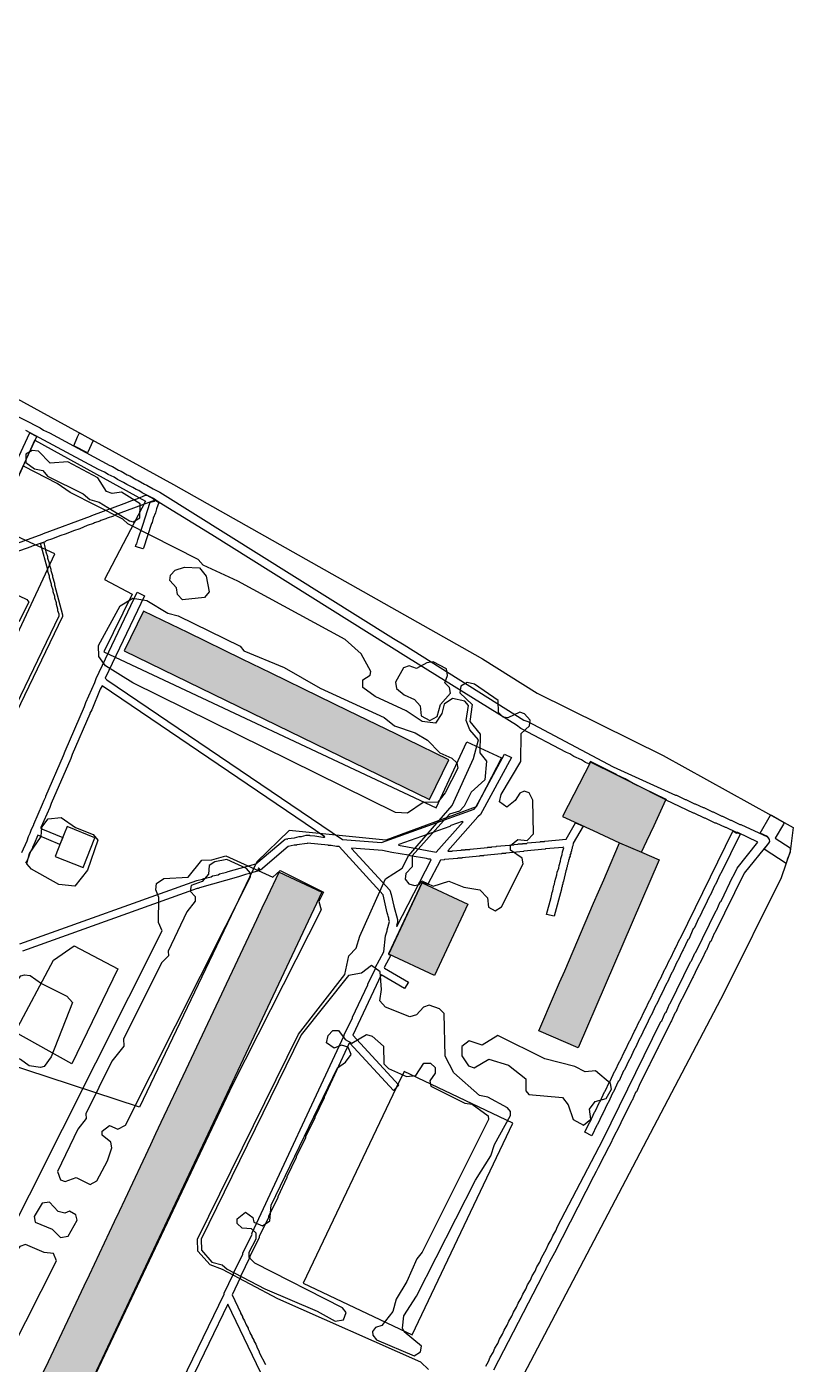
# Model space of a CAD drawing. Extents: x 1764 to 2708, y -3066 to -2278.
# Drawn here: x 2502.2 to 2708.1, y -2846.7 to -2487.3 of the extents above; entities that cross this region are included whole.
import ezdxf

# ---------------------------------------------------------------- set-up
doc = ezdxf.new("R2010")
doc.units = 0
for name, color, linetype in [('DOR_DOROZHKA', 40, 'CONTINUOUS'), ('DOR_LESTNICA', 6, 'CONTINUOUS'), ('DOR_PEREHOD', 9, 'CONTINUOUS'), ('DOR_TROPA_GRUNT', 42, 'CONTINUOUS'), ('DOR_TROTUAR', 8, 'CONTINUOUS'), ('GRANICA_UCHASTKA', 7, 'CONTINUOUS'), ('PL_DETSKAYA', 1, 'CONTINUOUS'), ('PL_SOBAKI', 200, 'CONTINUOUS'), ('PL_VORKAUT', 4, 'CONTINUOUS'), ('ZDANIYA', 250, 'CONTINUOUS'), ('ZDANIYA_ZALIVKA', 251, 'CONTINUOUS'), ('ZEL_LES_DREVESNYE', 94, 'CONTINUOUS'), ('ZEL_SPUTNIK_DOP', 40, 'CONTINUOUS'), ('ZEL_YANDEX_SHEMA', 92, 'CONTINUOUS')]:
    doc.layers.add(name, color=color, linetype=linetype)

msp = doc.modelspace()

# ---------------------------------------------------------------- linework, layer by layer
at = {"layer": 'DOR_DOROZHKA'}
for points in [[(2435.965, -2740.708), (2502.991, -2596.438), (2504.71, -2597.302), (2504.814, -2597.5), (2490.928, -2627.305)], [(2490.074, -2629.524), (2506.361, -2623.681), (2506.656, -2623.475), (2519.366, -2618.808), (2519.661, -2618.601), (2528.399, -2615.418), (2530.383, -2614.576), (2532.073, -2614.04), (2534.056, -2613.198), (2534.456, -2613.19), (2536.277, -2614.153), (2536.685, -2614.544), (2525.764, -2618.574), (2525.468, -2618.78), (2523.778, -2619.316), (2523.483, -2619.522), (2522.091, -2619.951), (2521.795, -2620.158), (2520.403, -2620.587), (2520.107, -2620.793), (2518.418, -2621.329), (2516.434, -2622.17), (2514.744, -2622.706), (2512.761, -2623.548), (2511.071, -2624.083), (2509.088, -2624.925), (2507.398, -2625.46), (2507.102, -2625.667), (2503.625, -2626.84), (2503.329, -2627.046), (2497.468, -2629.069)], [(2500.839, -2709.14), (2502.275, -2706.008), (2502.652, -2704.9), (2503.133, -2703.989), (2503.51, -2702.881), (2504.087, -2701.768), (2504.083, -2701.568), (2506.473, -2696.216), (2506.85, -2695.107), (2507.331, -2694.197), (2507.327, -2693.997), (2512.102, -2683.092), (2512.479, -2681.983), (2517.731, -2669.968), (2518.108, -2668.859), (2520.498, -2663.507), (2520.875, -2662.398), (2531.898, -2639.257), (2533.819, -2640.217), (2523.275, -2662.348), (2523.684, -2662.74), (2587.01, -2705.641), (2597.534, -2706.522), (2622.358, -2697.5), (2622.848, -2696.99), (2630.554, -2682.722), (2632.375, -2683.684), (2624.09, -2698.965), (2623.402, -2699.579), (2615.289, -2708.753), (2615.391, -2708.851), (2616.491, -2708.828), (2616.589, -2708.726), (2618.887, -2708.578), (2618.985, -2708.476), (2619.985, -2708.455), (2620.083, -2708.353), (2621.183, -2708.33), (2621.281, -2708.228), (2625.975, -2707.83), (2626.073, -2707.728), (2627.073, -2707.707), (2627.171, -2707.605), (2628.271, -2707.582), (2628.369, -2707.48), (2633.063, -2707.082), (2633.161, -2706.98), (2634.161, -2706.959), (2634.259, -2706.857), (2635.359, -2706.834), (2635.457, -2706.732), (2636.557, -2706.709), (2636.655, -2706.607), (2640.151, -2706.334), (2640.249, -2706.232), (2641.249, -2706.211), (2641.347, -2706.109), (2647.139, -2705.588), (2649.65, -2701.233), (2651.669, -2702.091), (2648.962, -2706.65), (2648.877, -2707.352), (2648.685, -2707.757), (2648.692, -2708.057), (2648.5, -2708.461), (2648.506, -2708.761), (2648.315, -2709.165), (2648.321, -2709.465), (2648.129, -2709.869), (2648.135, -2710.169), (2647.944, -2710.573), (2647.95, -2710.873), (2647.758, -2711.278), (2647.765, -2711.578), (2647.573, -2711.982), (2647.579, -2712.282), (2647.387, -2712.686), (2647.394, -2712.986), (2647.202, -2713.39), (2647.208, -2713.69), (2647.017, -2714.095), (2646.375, -2716.909), (2646.183, -2717.314), (2646.19, -2717.614), (2645.998, -2718.018), (2646.004, -2718.318), (2645.812, -2718.722), (2645.819, -2719.022), (2643.869, -2726.266), (2641.858, -2725.808), (2643.064, -2721.281), (2643.335, -2719.874), (2643.527, -2719.47), (2643.798, -2718.064), (2643.989, -2717.659), (2644.075, -2716.957), (2644.637, -2715.145), (2644.723, -2714.443), (2645.1, -2713.334), (2645.185, -2712.632), (2645.562, -2711.524), (2645.648, -2710.821), (2646.025, -2709.713), (2646.11, -2709.011), (2646.487, -2707.902), (2646.383, -2707.704), (2646.185, -2707.809), (2641.591, -2708.205), (2641.493, -2708.307), (2635.701, -2708.828), (2635.603, -2708.93), (2630.909, -2709.328), (2630.811, -2709.43), (2629.811, -2709.451), (2629.713, -2709.553), (2625.019, -2709.951), (2624.921, -2710.053), (2623.921, -2710.074), (2623.823, -2710.176), (2619.129, -2710.574), (2619.031, -2710.676), (2618.031, -2710.697), (2617.933, -2710.799), (2614.437, -2711.072), (2614.339, -2711.174), (2613.339, -2711.195), (2609.877, -2717.871), (2608.562, -2717.198), (2608.364, -2717.302), (2599.358, -2736.399), (2599.462, -2736.597), (2599.966, -2736.787), (2598.233, -2740.025), (2598.337, -2740.223), (2604.719, -2743.991), (2603.654, -2745.715), (2597.374, -2742.044), (2589.807, -2758.21), (2602.194, -2771.658), (2600.723, -2773.089), (2588.953, -2760.428), (2588.755, -2760.533), (2582.051, -2774.88), (2582.055, -2775.08), (2579.561, -2780.234), (2579.566, -2780.434), (2577.072, -2785.589), (2577.076, -2785.789), (2574.582, -2790.943), (2574.586, -2791.144), (2572.093, -2796.298), (2572.097, -2796.498), (2569.603, -2801.653), (2569.607, -2801.853), (2567.113, -2807.007), (2567.117, -2807.207), (2564.624, -2812.362), (2564.628, -2812.562), (2562.134, -2817.717), (2562.138, -2817.917), (2559.644, -2823.071), (2559.649, -2823.271), (2557.346, -2828.022), (2559.647, -2832.776), (2559.651, -2832.976), (2560.17, -2833.866), (2560.174, -2834.066), (2560.693, -2834.955), (2561.116, -2836.047), (2561.634, -2836.937), (2561.639, -2837.137), (2562.157, -2838.026), (2562.162, -2838.226), (2562.68, -2839.116), (2562.685, -2839.316), (2563.203, -2840.206), (2563.208, -2840.406), (2563.726, -2841.295), (2564.149, -2842.387), (2564.668, -2843.277), (2564.672, -2843.477), (2566.341, -2846.744)], [(2500.35, -2733.662), (2547.92, -2716.662), (2549.414, -2716.33), (2549.81, -2716.122), (2551.702, -2715.682), (2552.097, -2715.474), (2553.591, -2715.143), (2553.987, -2714.934), (2555.879, -2714.495), (2556.275, -2714.286), (2563.736, -2712.23), (2571.601, -2705.562), (2571.999, -2705.454), (2572.201, -2705.55), (2572.299, -2705.448), (2574.095, -2705.21), (2575.388, -2704.883), (2575.988, -2704.871), (2577.282, -2704.544), (2578.182, -2704.525), (2578.284, -2704.623), (2579.587, -2704.696), (2581.695, -2705.052), (2582.195, -2705.041), (2582.293, -2704.939), (2522.417, -2664.367), (2521.936, -2665.278), (2519.65, -2670.828), (2519.169, -2671.738), (2519.173, -2671.938), (2514.398, -2682.844), (2514.021, -2683.952), (2508.769, -2695.968), (2508.392, -2697.076), (2506.002, -2702.428), (2506.006, -2702.628), (2506.413, -2702.92), (2511.861, -2705.108), (2511.101, -2707.025), (2505.146, -2704.547), (2504.194, -2706.868), (2503.712, -2707.779), (2503.717, -2707.979), (2503.235, -2708.889), (2502.381, -2711.108), (2501.9, -2712.019)], [(2530.015, -2879.918), (2555.242, -2827.865), (2555.236, -2827.565), (2557.73, -2822.411), (2557.725, -2822.211), (2560.219, -2817.056), (2560.215, -2816.856), (2562.709, -2811.702), (2562.705, -2811.502), (2587.509, -2758.358), (2587.505, -2758.157), (2589.711, -2753.609), (2589.707, -2753.409), (2593.828, -2744.719), (2593.824, -2744.519), (2595.839, -2740.375), (2595.834, -2740.175), (2598.145, -2735.824), (2598.555, -2731.514), (2599.028, -2730.203), (2599.022, -2729.903), (2599.676, -2727.688), (2599.466, -2727.192), (2599.457, -2726.792), (2599.247, -2726.297), (2599.239, -2725.897), (2599.028, -2725.401), (2597.926, -2720.521), (2586.15, -2707.56), (2585.45, -2707.575), (2583.943, -2707.306), (2583.243, -2707.321), (2583.141, -2707.223), (2577.626, -2706.637), (2577.528, -2706.739), (2574.734, -2707.098), (2574.636, -2707.2), (2574.036, -2707.213), (2572.442, -2707.546), (2564.971, -2713.905), (2564.459, -2713.315), (2564.363, -2713.517), (2564.575, -2714.113), (2562.884, -2714.549), (2562.488, -2714.757), (2560.994, -2715.088), (2559.106, -2715.728), (2548.562, -2718.649), (2548.266, -2718.856), (2547.966, -2718.862), (2501.092, -2735.648)], [(2568.329, -2855.707), (2556.199, -2830.547), (2546.034, -2851.669)]]:
    msp.add_lwpolyline(points, dxfattribs=at)
for points in [[(2602.051, -2707.228), (2612.195, -2709.118), (2619.429, -2700.963), (2619.127, -2700.869), (2616.147, -2701.932), (2615.852, -2702.138), (2602.147, -2707.026)], [(2652.083, -2784.324), (2653.329, -2781.697), (2653.525, -2781.493), (2654.673, -2778.968), (2654.869, -2778.764), (2656.017, -2776.238), (2656.213, -2776.034), (2657.361, -2773.509), (2657.556, -2773.305), (2658.704, -2770.78), (2658.9, -2770.575), (2660.048, -2768.05), (2660.244, -2767.846), (2661.392, -2765.321), (2661.588, -2765.117), (2662.736, -2762.591), (2662.931, -2762.387), (2664.079, -2759.862), (2664.275, -2759.658), (2665.423, -2757.133), (2665.619, -2756.928), (2666.767, -2754.403), (2666.963, -2754.199), (2668.111, -2751.674), (2668.307, -2751.47), (2669.455, -2748.944), (2669.65, -2748.74), (2670.798, -2746.215), (2670.994, -2746.011), (2672.238, -2743.283), (2672.434, -2743.079), (2673.582, -2740.554), (2673.778, -2740.35), (2674.925, -2737.825), (2675.121, -2737.62), (2676.269, -2735.095), (2676.465, -2734.891), (2677.613, -2732.366), (2677.809, -2732.162), (2691.917, -2703.453), (2692.828, -2703.934), (2693.228, -2703.926), (2693.834, -2704.213), (2688.653, -2714.827), (2688.457, -2715.031), (2687.213, -2717.758), (2687.018, -2717.963), (2685.774, -2720.69), (2685.578, -2720.894), (2684.334, -2723.621), (2684.138, -2723.826), (2682.895, -2726.553), (2682.699, -2726.757), (2681.455, -2729.484), (2681.259, -2729.689), (2680.015, -2732.416), (2679.819, -2732.62), (2678.576, -2735.347), (2678.38, -2735.552), (2677.136, -2738.279), (2676.94, -2738.483), (2675.696, -2741.21), (2675.501, -2741.414), (2674.257, -2744.142), (2674.061, -2744.346), (2672.817, -2747.073), (2672.621, -2747.277), (2671.378, -2750.005), (2671.182, -2750.209), (2669.938, -2752.936), (2669.742, -2753.14), (2668.498, -2755.868), (2668.303, -2756.072), (2667.059, -2758.799), (2666.863, -2759.003), (2665.619, -2761.731), (2665.423, -2761.935), (2664.18, -2764.662), (2663.984, -2764.866), (2662.74, -2767.594), (2662.544, -2767.798), (2661.3, -2770.525), (2661.104, -2770.729), (2659.861, -2773.457), (2659.665, -2773.661), (2658.421, -2776.388), (2658.225, -2776.592), (2656.981, -2779.32), (2656.786, -2779.524), (2655.542, -2782.251), (2655.346, -2782.455), (2654.004, -2785.285)], [(2601.605, -2729.049), (2610.837, -2711.147), (2610.533, -2710.954), (2610.133, -2710.962), (2609.628, -2710.772), (2605.211, -2710.064), (2604.707, -2709.874), (2600.29, -2709.166), (2597.778, -2708.618), (2589.56, -2707.989), (2589.462, -2708.091), (2599.701, -2719.284), (2600.126, -2720.475), (2600.791, -2723.563), (2601.766, -2727.145), (2601.783, -2727.945), (2601.499, -2728.751)]]:
    msp.add_lwpolyline(points, close=True, dxfattribs=at)
at = {"layer": 'DOR_LESTNICA'}
msp.add_lwpolyline([(2531.442, -2626.96), (2531.533, -2626.558), (2531.727, -2626.254), (2532.004, -2625.147), (2533.423, -2621.216), (2535.396, -2615.072), (2536.49, -2614.749), (2536.785, -2614.542), (2537.698, -2615.124), (2537.033, -2616.838), (2536.756, -2617.945), (2536.186, -2619.357), (2535.908, -2620.464), (2535.715, -2620.768), (2533.552, -2627.416), (2533.356, -2627.62)], close=True, dxfattribs=at)
at = {"layer": 'DOR_PEREHOD'}
for points in [[(2518.511, -2601.817), (2514.869, -2599.892), (2515.819, -2597.471), (2516.398, -2596.458), (2520.042, -2598.483)], [(2706.206, -2712.16), (2700.322, -2708.28), (2701.589, -2706.653), (2701.781, -2706.249), (2701.768, -2705.649), (2701.152, -2704.861), (2699.233, -2704.001), (2702.033, -2699.14), (2702.233, -2699.136), (2705.675, -2701.065), (2705.485, -2701.569), (2703.262, -2705.317), (2707.319, -2707.934), (2707.242, -2709.036), (2706.483, -2711.053)]]:
    msp.add_lwpolyline(points, close=True, dxfattribs=at)
at = {"layer": 'DOR_TROPA_GRUNT'}
msp.add_lwpolyline([(2457.217, -2757.073), (2510.92, -2645.597), (2510.909, -2645.097), (2510.591, -2644.203), (2510.582, -2643.803), (2510.155, -2642.512), (2510.147, -2642.112), (2509.72, -2640.82), (2509.711, -2640.42), (2509.284, -2639.128), (2509.276, -2638.728), (2508.849, -2637.436), (2508.84, -2637.036), (2508.305, -2635.347), (2508.296, -2634.947), (2507.869, -2633.655), (2507.861, -2633.255), (2506.017, -2626.39), (2506.011, -2626.09), (2506.806, -2625.873), (2507.359, -2628.363), (2507.786, -2629.654), (2507.794, -2630.055), (2508.221, -2631.346), (2508.23, -2631.746), (2508.657, -2633.038), (2508.665, -2633.438), (2509.092, -2634.73), (2509.101, -2635.13), (2509.636, -2636.82), (2509.644, -2637.22), (2511.814, -2645.278), (2511.824, -2645.778), (2458.502, -2756.346)], dxfattribs=at)
at = {"layer": 'DOR_TROTUAR'}
for points in [[(2492.719, -2588.448), (2505.764, -2595.079), (2506.677, -2595.66), (2508.293, -2596.427), (2524.484, -2605.194), (2525.191, -2605.479), (2526.812, -2606.446), (2527.518, -2606.732), (2529.139, -2607.698), (2529.845, -2607.984), (2531.466, -2608.95), (2532.172, -2609.236), (2533.793, -2610.202), (2534.5, -2610.488), (2536.121, -2611.455), (2537.94, -2612.317), (2600.691, -2651.629), (2603.629, -2653.368), (2635.767, -2673.609), (2636.775, -2673.988), (2659.74, -2686.115), (2676.508, -2693.769), (2676.708, -2693.765), (2679.033, -2694.917), (2679.233, -2694.913), (2681.558, -2696.065), (2681.758, -2696.061), (2683.881, -2697.117), (2684.081, -2697.113), (2686.407, -2698.265), (2686.607, -2698.261), (2688.932, -2699.413), (2689.132, -2699.409), (2691.255, -2700.465), (2691.455, -2700.461), (2693.78, -2701.613), (2693.98, -2701.609), (2701.154, -2704.961), (2701.46, -2705.255), (2701.668, -2705.651), (2701.681, -2706.251), (2701.489, -2706.655), (2694.953, -2714.695), (2687.084, -2730.768), (2686.889, -2730.972), (2685.932, -2733.093), (2685.737, -2733.297), (2684.78, -2735.418), (2684.584, -2735.622), (2683.628, -2737.743), (2682.28, -2740.273), (2681.228, -2742.596), (2681.032, -2742.8), (2680.076, -2744.921), (2679.88, -2745.125), (2678.924, -2747.246), (2677.576, -2749.775), (2676.524, -2752.099), (2676.328, -2752.303), (2675.372, -2754.424), (2675.176, -2754.628), (2674.22, -2756.749), (2672.872, -2759.278), (2671.82, -2761.601), (2671.624, -2761.806), (2670.667, -2763.927), (2670.472, -2764.131), (2669.515, -2766.252), (2669.32, -2766.456), (2668.363, -2768.577), (2667.015, -2771.106), (2665.963, -2773.43), (2665.767, -2773.634), (2664.811, -2775.755), (2664.615, -2775.959), (2663.659, -2778.08), (2662.311, -2780.609), (2661.259, -2782.932), (2659.911, -2785.462), (2658.955, -2787.583), (2658.182, -2788.9), (2657.705, -2790.01), (2656.932, -2791.327), (2656.455, -2792.437), (2655.682, -2793.754), (2655.205, -2794.865), (2654.432, -2796.181), (2643.954, -2816.71), (2642.604, -2819.14), (2642.127, -2820.25), (2641.354, -2821.567), (2640.877, -2822.677), (2627.604, -2848.267)], [(2625.481, -2847.211), (2626.254, -2845.894), (2626.731, -2844.784), (2627.504, -2843.467), (2627.981, -2842.356), (2628.754, -2841.039), (2629.231, -2839.929), (2630.004, -2838.612), (2630.481, -2837.502), (2631.254, -2836.185), (2631.731, -2835.074), (2632.504, -2833.758), (2632.981, -2832.647), (2633.754, -2831.33), (2634.231, -2830.22), (2635.004, -2828.903), (2635.481, -2827.793), (2636.254, -2826.476), (2636.731, -2825.365), (2637.504, -2824.048), (2637.981, -2822.938), (2638.754, -2821.621), (2639.231, -2820.511), (2640.004, -2819.194), (2640.481, -2818.083), (2641.831, -2815.654), (2642.308, -2814.543), (2643.081, -2813.227), (2643.558, -2812.116), (2644.331, -2810.799), (2644.808, -2809.689), (2656.927, -2786.324), (2672.574, -2754.582), (2672.769, -2754.378), (2673.726, -2752.257), (2673.922, -2752.053), (2674.878, -2749.932), (2675.074, -2749.728), (2680.543, -2738.508), (2680.738, -2738.304), (2681.695, -2736.183), (2681.891, -2735.979), (2687.359, -2724.759), (2687.555, -2724.555), (2688.511, -2722.434), (2688.707, -2722.229), (2691.872, -2715.66), (2692.068, -2715.456), (2693.024, -2713.335), (2698.583, -2706.416), (2693.226, -2703.826), (2692.826, -2703.834), (2690.097, -2702.491), (2689.896, -2702.495), (2687.369, -2701.247), (2687.169, -2701.251), (2684.44, -2699.907), (2684.24, -2699.911), (2681.51, -2698.568), (2681.31, -2698.572), (2673.935, -2695.124), (2674.033, -2695.022), (2673.828, -2694.826), (2665.136, -2690.605), (2662.909, -2689.351), (2660.788, -2688.394), (2660.584, -2688.199), (2653.608, -2684.742), (2653.221, -2685.351), (2652.312, -2684.969), (2651.197, -2684.292), (2649.176, -2683.334), (2648.062, -2682.657), (2647.153, -2682.276), (2634.913, -2675.828), (2633.794, -2674.95), (2604.704, -2656.948), (2551.887, -2623.832), (2537.798, -2615.121), (2536.275, -2614.053), (2533.241, -2612.515), (2532.329, -2611.934), (2531.622, -2611.648), (2530.71, -2611.067), (2529.093, -2610.3), (2528.181, -2609.719), (2526.564, -2608.953), (2525.651, -2608.371), (2524.034, -2607.605), (2523.122, -2607.023), (2521.505, -2606.257), (2501.976, -2595.758)]]:
    msp.add_lwpolyline(points, dxfattribs=at)
at = {"layer": 'GRANICA_UCHASTKA'}
msp.add_lwpolyline([(2323.925, -2487.316), (2371.513, -2514.337), (2416.1, -2541.421), (2541.6, -2610.34), (2624.618, -2657.133), (2639.317, -2666.331), (2673.184, -2683.133), (2708.104, -2702.415), (2707.24, -2708.936), (2704.885, -2715.989), (2689.52, -2746.825), (2635.634, -2849.5), (2588.549, -2942.529), (2535.163, -3045.194), (2525.183, -3046.403), (2519.224, -3048.528), (2500.942, -3059.415), (2494.483, -3061.55), (2486.577, -3066.217), (2386.506, -3017.279), (2312.77, -2983.799)], dxfattribs=at)
at = {"layer": 'PL_DETSKAYA'}
msp.add_lwpolyline([(2509.361, -2738.064), (2514.947, -2734.246), (2526.708, -2740.417), (2514.348, -2765.943), (2499.062, -2757.423)], close=True, dxfattribs=at)
at = {"layer": 'PL_SOBAKI'}
msp.add_lwpolyline([(2605.701, -2838.785), (2632.806, -2781.854), (2603.548, -2767.987), (2601.469, -2772.351), (2576.442, -2824.907)], close=True, dxfattribs=at)
at = {"layer": 'PL_VORKAUT'}
msp.add_lwpolyline([(2513.027, -2702.215), (2511.471, -2706.1), (2509.814, -2710.253), (2517.319, -2713.238), (2520.532, -2705.2)], close=True, dxfattribs=at)
at = {"layer": 'ZDANIYA'}
for points in [[(2533.569, -2644.294), (2528.381, -2654.943), (2610.418, -2694.906), (2615.606, -2684.256), (2604.224, -2678.712), (2601.363, -2677.318), (2588.557, -2671.08), (2580.677, -2667.241), (2567.872, -2661.004), (2560.051, -2657.194), (2545.457, -2650.085), (2538.741, -2646.813)], [(2667.341, -2709.11), (2668.771, -2706.048), (2670.712, -2701.891), (2673.911, -2695.04), (2664.997, -2690.57), (2663.001, -2689.569), (2660.716, -2688.423), (2653.6, -2684.855), (2646.149, -2699.478), (2654.357, -2703.287), (2661.458, -2706.583)], [(2645.345, -2744.095), (2646.701, -2740.938), (2654.487, -2722.811), (2655.816, -2719.717), (2657.199, -2716.497), (2657.921, -2714.818), (2661.458, -2706.583), (2667.341, -2709.11), (2672.056, -2711.136), (2650.353, -2761.656), (2639.757, -2757.104), (2643.989, -2747.252)], [(2611.73, -2742.202), (2599.495, -2736.469), (2608.457, -2717.343), (2620.692, -2723.076)]]:
    msp.add_lwpolyline(points, close=True, dxfattribs=at)
msp.add_lwpolyline([(2506.631, -2848.903), (2508.05, -2845.893), (2509.474, -2842.87), (2516.181, -2828.639), (2517.619, -2825.587), (2519.024, -2822.606), (2525.762, -2808.309), (2527.078, -2805.516), (2528.605, -2802.276), (2535.507, -2787.63), (2536.889, -2784.697), (2538.35, -2781.597), (2545.018, -2767.447), (2546.441, -2764.428), (2547.862, -2761.414), (2554.6, -2747.115), (2555.874, -2744.411), (2557.443, -2741.082), (2564.017, -2727.133), (2565.465, -2724.06), (2566.86, -2721.1), (2569.998, -2714.441), (2581.486, -2719.855), (2514.374, -2862.262)], dxfattribs=at)
at = {"layer": 'ZDANIYA_ZALIVKA'}
for points in [[(2532.342, -2646.813), (2538.741, -2646.813), (2533.569, -2644.294)], [(2530.748, -2650.085), (2545.457, -2650.085), (2532.342, -2646.813), (2538.741, -2646.813)], [(2528.381, -2654.943), (2555.43, -2654.943), (2530.748, -2650.085), (2545.457, -2650.085)], [(2533.002, -2657.194), (2560.051, -2657.194), (2528.381, -2654.943), (2555.43, -2654.943)], [(2540.823, -2661.004), (2567.872, -2661.004), (2533.002, -2657.194), (2560.051, -2657.194)], [(2553.627, -2667.241), (2580.677, -2667.241), (2540.823, -2661.004), (2567.872, -2661.004)], [(2561.507, -2671.08), (2588.557, -2671.08), (2553.627, -2667.241), (2580.677, -2667.241)], [(2574.313, -2677.318), (2601.363, -2677.318), (2561.507, -2671.08), (2588.557, -2671.08)], [(2577.175, -2678.712), (2604.224, -2678.712), (2574.313, -2677.318), (2601.363, -2677.318)], [(2588.555, -2684.256), (2615.606, -2684.256), (2577.175, -2678.712), (2604.224, -2678.712)], [(2610.418, -2694.906), (2610.418, -2694.906), (2588.555, -2684.256), (2615.606, -2684.256)], [(2651.782, -2688.423), (2660.716, -2688.423), (2653.6, -2684.855)], [(2648.41, -2695.04), (2673.911, -2695.04), (2650.688, -2690.57), (2664.997, -2690.57)], [(2650.688, -2690.57), (2664.997, -2690.57), (2651.198, -2689.569), (2663.001, -2689.569)], [(2651.198, -2689.569), (2663.001, -2689.569), (2651.782, -2688.423), (2660.716, -2688.423)], [(2646.149, -2699.478), (2671.839, -2699.478), (2648.41, -2695.04), (2673.911, -2695.04)], [(2651.349, -2701.891), (2670.712, -2701.891), (2646.149, -2699.478), (2671.839, -2699.478)], [(2654.357, -2703.287), (2670.06, -2703.287), (2651.349, -2701.891), (2670.712, -2701.891)], [(2660.305, -2706.048), (2668.771, -2706.048), (2654.357, -2703.287), (2670.06, -2703.287)], [(2659.502, -2711.136), (2672.056, -2711.136), (2660.373, -2709.11), (2667.341, -2709.11)], [(2661.458, -2706.583), (2668.521, -2706.583), (2660.305, -2706.048), (2668.771, -2706.048)], [(2660.373, -2709.11), (2667.341, -2709.11), (2661.458, -2706.583)], [(2667.341, -2709.11), (2667.341, -2709.11), (2661.458, -2706.583), (2668.521, -2706.583)], [(2657.921, -2714.818), (2670.474, -2714.818), (2659.502, -2711.136), (2672.056, -2711.136)], [(2567.447, -2719.855), (2581.486, -2719.855), (2569.998, -2714.441)], [(2655.816, -2719.717), (2668.37, -2719.717), (2657.199, -2716.497), (2669.753, -2716.497)], [(2657.199, -2716.497), (2669.753, -2716.497), (2657.921, -2714.818), (2670.474, -2714.818)], [(2566.86, -2721.1), (2580.899, -2721.1), (2567.447, -2719.855), (2581.486, -2719.855)], [(2605.771, -2723.076), (2620.692, -2723.076), (2608.457, -2717.343)], [(2654.487, -2722.811), (2667.041, -2722.811), (2655.816, -2719.717), (2668.37, -2719.717)], [(2565.465, -2724.06), (2579.504, -2724.06), (2566.86, -2721.1), (2580.899, -2721.1)], [(2599.495, -2736.469), (2614.416, -2736.469), (2605.771, -2723.076), (2620.692, -2723.076)], [(2646.701, -2740.938), (2659.253, -2740.938), (2654.487, -2722.811), (2667.041, -2722.811)], [(2557.443, -2741.082), (2571.482, -2741.082), (2564.017, -2727.133), (2578.056, -2727.133)], [(2564.017, -2727.133), (2578.056, -2727.133), (2565.465, -2724.06), (2579.504, -2724.06)], [(2611.73, -2742.202), (2611.73, -2742.202), (2599.495, -2736.469), (2614.416, -2736.469)], [(2555.874, -2744.411), (2569.914, -2744.411), (2557.443, -2741.082), (2571.482, -2741.082)], [(2645.345, -2744.095), (2657.897, -2744.095), (2646.701, -2740.938), (2659.253, -2740.938)], [(2554.6, -2747.115), (2568.639, -2747.115), (2555.874, -2744.411), (2569.914, -2744.411)], [(2643.989, -2747.252), (2656.541, -2747.252), (2645.345, -2744.095), (2657.897, -2744.095)], [(2547.862, -2761.414), (2561.901, -2761.414), (2554.6, -2747.115), (2568.639, -2747.115)], [(2639.757, -2757.104), (2652.309, -2757.104), (2643.989, -2747.252), (2656.541, -2747.252)], [(2650.353, -2761.656), (2650.353, -2761.656), (2639.757, -2757.104), (2652.309, -2757.104)], [(2546.441, -2764.428), (2560.48, -2764.428), (2547.862, -2761.414), (2561.901, -2761.414)], [(2545.018, -2767.447), (2559.057, -2767.447), (2546.441, -2764.428), (2560.48, -2764.428)], [(2538.35, -2781.597), (2552.389, -2781.597), (2545.018, -2767.447), (2559.057, -2767.447)], [(2535.507, -2787.63), (2549.546, -2787.63), (2536.889, -2784.697), (2550.928, -2784.697)], [(2536.889, -2784.697), (2550.928, -2784.697), (2538.35, -2781.597), (2552.389, -2781.597)], [(2528.605, -2802.276), (2542.644, -2802.276), (2535.507, -2787.63), (2549.546, -2787.63)], [(2527.078, -2805.516), (2541.117, -2805.516), (2528.605, -2802.276), (2542.644, -2802.276)], [(2525.762, -2808.309), (2539.8, -2808.309), (2527.078, -2805.516), (2541.117, -2805.516)], [(2519.024, -2822.606), (2533.063, -2822.606), (2525.762, -2808.309), (2539.8, -2808.309)], [(2517.619, -2825.587), (2531.658, -2825.587), (2519.024, -2822.606), (2533.063, -2822.606)], [(2516.181, -2828.639), (2530.219, -2828.639), (2517.619, -2825.587), (2531.658, -2825.587)], [(2509.474, -2842.87), (2523.513, -2842.87), (2516.181, -2828.639), (2530.219, -2828.639)], [(2506.631, -2848.903), (2520.67, -2848.903), (2508.05, -2845.893), (2522.088, -2845.893)], [(2508.05, -2845.893), (2522.088, -2845.893), (2509.474, -2842.87), (2523.513, -2842.87)]]:
    msp.add_solid(points, dxfattribs=at)
at = {"layer": 'ZEL_LES_DREVESNYE'}
msp.add_lwpolyline([(2504.353, -2598.383), (2534.063, -2614.788), (2523.058, -2635.862), (2530.513, -2639.771), (2522.929, -2655.29), (2612.181, -2697.191), (2620.408, -2679.401), (2629.764, -2683.701), (2622.93, -2696.937), (2598.654, -2705.895), (2572.731, -2703.24), (2564.009, -2711.689), (2532.512, -2777.548), (2459.305, -2753.562), (2453.362, -2749.519), (2509.78, -2628.912), (2493.852, -2621.716)], close=True, dxfattribs=at)
at = {"layer": 'ZEL_SPUTNIK_DOP'}
for points in [[(2501.91, -2602.163), (2501.957, -2604.413), (2504.244, -2606.116), (2506.504, -2606.569), (2507.786, -2608.044), (2517.391, -2612.846), (2519.172, -2614.309), (2521.688, -2615.007), (2529.798, -2620.091), (2530.803, -2620.32), (2532.533, -2619.283), (2532.704, -2615.528), (2527.636, -2612.382), (2525.141, -2612.684), (2523.631, -2612.215), (2521.302, -2608.512), (2513.208, -2604.179), (2508.463, -2604.528), (2505.395, -2601.34), (2503.639, -2601.126)], [(2611.378, -2657.909), (2609.633, -2658.196), (2606.914, -2659.753), (2604.898, -2659.045), (2603.408, -2659.576), (2601.237, -2663.373), (2601.523, -2665.118), (2603.56, -2666.827), (2606.336, -2668.019), (2607.873, -2669.738), (2608.18, -2672.483), (2610.456, -2673.686), (2612.435, -2672.644), (2613.368, -2669.373), (2616.055, -2666.316), (2615.774, -2664.821), (2614.498, -2663.597), (2615.206, -2661.581), (2614.92, -2659.836)], [(2620.498, -2663.472), (2618.769, -2664.508), (2618.556, -2666.264), (2621.874, -2669.446), (2621.217, -2673.962), (2624.041, -2677.405), (2623.895, -2682.41), (2625.692, -2684.624), (2625.296, -2689.635), (2621.614, -2692.963), (2619.692, -2696.755), (2618.468, -2698.032), (2615.733, -2698.839), (2605.712, -2710.054), (2605.775, -2713.054), (2604.061, -2714.84), (2603.842, -2716.346), (2604.868, -2717.575), (2606.379, -2718.044), (2607.624, -2717.768), (2608.353, -2716.752), (2611.384, -2718.189), (2615.609, -2716.851), (2619.645, -2718.517), (2623.911, -2719.179), (2625.959, -2721.387), (2626.261, -2723.882), (2628.032, -2724.846), (2629.761, -2723.809), (2635.521, -2712.183), (2635.24, -2710.688), (2632.193, -2708.501), (2632.167, -2707.251), (2634.136, -2705.709), (2636.641, -2705.907), (2638.355, -2704.12), (2638.167, -2695.119), (2637.125, -2693.14), (2635.865, -2692.666), (2634.625, -2693.192), (2633.417, -2695.218), (2631.203, -2697.015), (2629.172, -2695.557), (2629.63, -2693.547), (2634.948, -2684.681), (2635.041, -2677.175), (2637.25, -2675.128), (2637.469, -2673.623), (2635.932, -2671.904), (2634.671, -2671.43), (2631.452, -2672.998), (2630.197, -2672.774), (2628.921, -2671.55), (2628.853, -2668.3), (2622.509, -2663.93)], [(2561.261, -2713.482), (2555.958, -2711.091), (2552.719, -2711.659), (2551.239, -2712.691), (2551.036, -2714.946), (2549.328, -2716.983), (2546.349, -2718.045), (2546.13, -2719.55), (2547.411, -2721.025), (2547.437, -2722.275), (2545.245, -2725.072), (2540.213, -2735.682), (2540.239, -2736.932), (2538.526, -2738.719), (2528.197, -2759.194), (2528.239, -2761.195), (2525.072, -2765.263), (2518.114, -2779.415), (2518.14, -2780.665), (2515.947, -2783.462), (2510.431, -2794.833), (2511.228, -2797.067), (2512.489, -2797.541), (2515.468, -2796.479), (2519.26, -2798.401), (2520.989, -2797.364), (2523.88, -2792.051), (2525.057, -2788.525), (2524.776, -2787.03), (2522.484, -2785.077), (2522.463, -2784.077), (2524.432, -2782.535), (2526.703, -2783.488), (2528.682, -2782.446), (2562.308, -2715.711), (2562.287, -2714.711)], [(2594.821, -2739.545), (2592.113, -2741.603), (2588.623, -2742.176), (2575.951, -2758.198), (2549.08, -2813.036), (2549.143, -2816.036), (2551.961, -2819.229), (2554.727, -2819.922), (2556.003, -2821.146), (2566.118, -2826.438), (2580.25, -2832.396), (2585.057, -2835.047), (2587.302, -2834.75), (2588.011, -2832.735), (2586.985, -2831.505), (2563.472, -2819.489), (2561.941, -2818.021), (2561.909, -2816.521), (2563.837, -2812.979), (2563.805, -2811.478), (2562.529, -2810.254), (2560.024, -2810.057), (2558.748, -2808.833), (2558.721, -2807.583), (2560.935, -2805.785), (2562.967, -2807.244), (2563.243, -2808.489), (2565.514, -2809.442), (2567.488, -2808.15), (2567.899, -2803.889), (2585.639, -2767.001), (2587.858, -2765.454), (2589.316, -2763.422), (2588.525, -2761.438), (2586.764, -2760.974), (2584.779, -2761.766), (2582.748, -2760.308), (2583.206, -2758.297), (2584.43, -2757.021), (2585.931, -2756.99), (2587.733, -2759.453), (2589.504, -2760.417), (2593.457, -2758.083), (2594.968, -2758.552), (2598.025, -2761.24), (2598.124, -2765.99), (2599.4, -2767.214), (2604.198, -2769.365), (2606.693, -2769.063), (2608.875, -2765.766), (2610.625, -2765.729), (2611.901, -2766.953), (2611.933, -2768.453), (2610.474, -2770.485), (2610.756, -2771.98), (2619.855, -2776.542), (2621.861, -2776.751), (2626.179, -2779.912), (2626.2, -2780.912), (2608.434, -2816.551), (2606.97, -2818.332), (2604.345, -2824.39), (2601.444, -2829.203), (2600.512, -2832.474), (2597.59, -2836.287), (2595.85, -2836.823), (2595.121, -2837.839), (2595.142, -2838.839), (2596.168, -2840.068), (2606.262, -2844.36), (2607.992, -2843.323), (2608.21, -2841.818), (2603.627, -2837.912), (2603.106, -2836.922), (2603.538, -2833.661), (2606.929, -2828.338), (2622.788, -2797.242), (2626.903, -2790.652), (2627.841, -2787.631), (2632.179, -2779.787), (2632.158, -2778.787), (2631.387, -2777.803), (2626.074, -2774.912), (2623.814, -2774.459), (2616.933, -2768.349), (2614.589, -2763.896), (2614.349, -2752.395), (2613.073, -2751.171), (2610.302, -2750.228), (2608.812, -2750.759), (2606.854, -2752.801), (2605.114, -2753.338), (2598.556, -2750.723), (2597.02, -2749.004), (2597.457, -2745.994), (2597.108, -2741.249)], [(2619.037, -2761.302), (2619.089, -2763.802), (2620.897, -2766.516), (2622.407, -2766.984), (2626.361, -2764.651), (2631.648, -2766.291), (2636.226, -2769.948), (2636.294, -2773.198), (2637.065, -2774.182), (2646.086, -2774.995), (2647.628, -2776.963), (2648.962, -2780.938), (2651.743, -2782.38), (2653.712, -2780.839), (2653.405, -2778.094), (2654.863, -2776.062), (2657.848, -2775.25), (2659.296, -2772.718), (2659.014, -2771.223), (2654.941, -2767.806), (2652.196, -2768.114), (2649.414, -2766.671), (2641.367, -2764.588), (2628.73, -2758.348), (2624.532, -2760.937), (2621.006, -2759.76)], [(2506.358, -2803.422), (2504.181, -2806.969), (2504.462, -2808.464), (2509.004, -2810.37), (2511.302, -2812.574), (2513.297, -2812.282), (2515.708, -2807.979), (2515.427, -2806.485), (2513.656, -2805.521), (2512.416, -2806.047), (2510.656, -2805.584), (2508.353, -2803.13)], [(2509.39, -2816.866), (2506.885, -2816.668), (2501.837, -2814.522), (2500.348, -2815.053), (2499.374, -2816.324), (2498.691, -2819.59), (2497.223, -2821.121), (2494.332, -2826.434), (2490.545, -2836.769), (2490.363, -2840.024), (2489.139, -2841.3), (2487.004, -2846.848), (2486.442, -2855.864), (2487.978, -2857.583), (2489.994, -2858.291), (2492.708, -2856.483), (2493.603, -2851.462), (2510.182, -2818.85)]]:
    msp.add_lwpolyline(points, close=True, dxfattribs=at)
at = {"layer": 'ZEL_YANDEX_SHEMA'}
for points in [[(2610.091, -2848.032), (2608.049, -2846.074), (2569.676, -2829.115), (2554.753, -2821.172), (2551.477, -2819.99), (2548.148, -2816.307), (2548.08, -2813.057), (2575.195, -2757.964), (2587.618, -2741.947), (2588.764, -2736.92), (2590.722, -2734.879), (2591.654, -2731.608), (2598.587, -2716.205), (2603.03, -2713.361), (2604.712, -2710.074), (2616.436, -2696.573), (2622.176, -2683.947), (2623.572, -2678.915), (2621.264, -2676.212), (2620.212, -2673.733), (2620.879, -2669.717), (2619.853, -2668.488), (2616.587, -2667.805), (2614.368, -2669.352), (2613.67, -2671.868), (2611.972, -2674.405), (2608.461, -2673.978), (2604.148, -2671.066), (2595.814, -2667.238), (2592.512, -2664.806), (2592.47, -2662.806), (2594.444, -2661.514), (2594.673, -2660.509), (2592.074, -2655.81), (2587.74, -2651.899), (2558.899, -2636.242), (2549.555, -2631.935), (2548.274, -2630.461), (2529.314, -2620.851), (2528.037, -2619.627), (2513.88, -2612.419), (2510.328, -2609.991), (2501.478, -2605.424)], [(2491.108, -2635.905), (2502.224, -2641.176), (2502.739, -2641.916), (2500.099, -2647.224)], [(2493.925, -2818.939), (2538.598, -2730.213), (2537.551, -2727.984), (2537.661, -2721.228), (2536.869, -2719.243), (2537.082, -2717.488), (2539.056, -2716.196), (2545.552, -2715.811), (2549.208, -2711.232), (2551.958, -2711.175), (2555.688, -2710.096), (2568.314, -2715.836), (2570.277, -2714.044), (2581.903, -2719.805), (2580.705, -2722.331), (2581.252, -2724.571), (2557.471, -2771.59), (2514.35, -2862.785)]]:
    msp.add_lwpolyline(points, dxfattribs=at)
for points in [[(2540.856, -2634.617), (2542.081, -2633.341), (2544.565, -2632.539), (2548.571, -2632.706), (2550.368, -2634.919), (2551.206, -2639.154), (2549.988, -2640.68), (2543.998, -2641.305), (2542.716, -2639.831), (2542.43, -2638.086), (2540.638, -2636.123)], [(2521.491, -2653.531), (2527.272, -2642.905), (2530.731, -2640.832), (2534.497, -2641.504), (2540.07, -2644.889), (2542.836, -2645.582), (2559.515, -2653.738), (2560.541, -2654.967), (2571.391, -2659.493), (2581.011, -2665.046), (2598.184, -2672.942), (2600.982, -2675.134), (2606.524, -2677.02), (2609.816, -2678.952), (2613.139, -2682.385), (2616.42, -2683.817), (2617.697, -2685.041), (2617.978, -2686.536), (2614.613, -2693.109), (2612.665, -2695.651), (2608.665, -2695.735), (2604.472, -2698.574), (2601.217, -2698.391), (2530.705, -2663.594), (2523.356, -2658.995), (2521.554, -2656.531)], [(2507.955, -2700.087), (2511.45, -2699.763), (2515.257, -2702.435), (2520.049, -2704.337), (2521.331, -2705.811), (2518.498, -2713.874), (2515.086, -2718.197), (2510.825, -2717.786), (2503.486, -2713.687), (2502.205, -2712.213), (2502.897, -2709.447), (2506.054, -2704.879), (2506.252, -2702.373)], [(2501.575, -2741.991), (2503.08, -2742.209), (2506.128, -2744.397), (2512.951, -2747.756), (2514.488, -2749.475), (2508.79, -2764.101), (2506.842, -2766.643), (2505.847, -2766.914), (2502.836, -2766.477), (2500.55, -2764.774), (2494.492, -2762.149), (2492.955, -2760.43), (2494.606, -2755.643), (2494.575, -2754.143), (2497.002, -2750.59), (2499.122, -2744.293), (2500.58, -2742.262)]]:
    msp.add_lwpolyline(points, close=True, dxfattribs=at)

doc.saveas('drawing.dxf')
